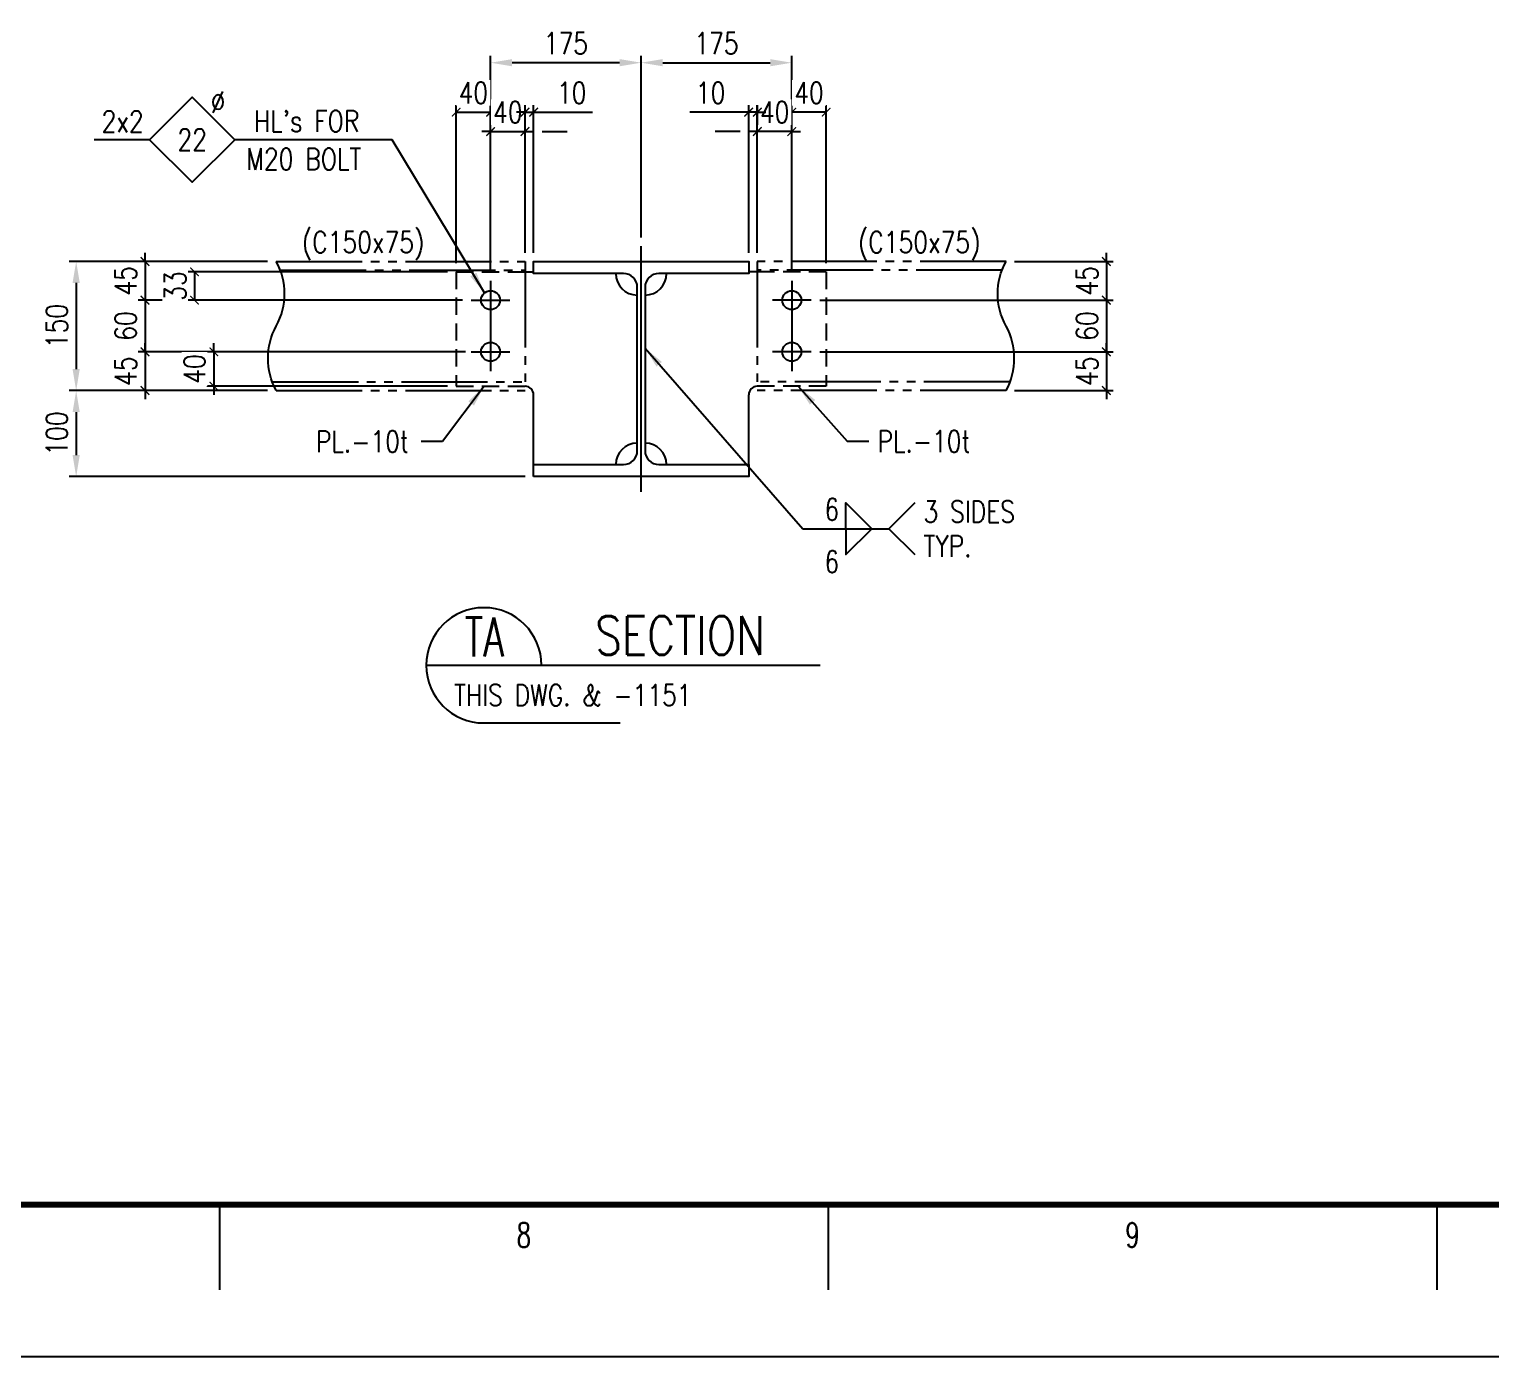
# Model space of a CAD drawing. Header units: millimetres. Extents: x 0 to 134087, y -49114 to 20834.
# Drawn here: x 79977 to 85921, y 14 to 5414 of the extents above; entities that cross this region are included whole.
import ezdxf
from ezdxf.enums import TextEntityAlignment as Align

# ---------------------------------------------------------------- set-up
doc = ezdxf.new("R2010")
doc.units = ezdxf.units.MM
doc.header["$LTSCALE"] = 35
for name, pattern in [('JNK-CENTER', [34, 30, -1.5, 1, -1.5]), ('JNK-HIDDEN', [3, 2, -1]), ('JNK-PHANTOM', [15, 10, -1, 1, -1, 1, -1])]:
    doc.linetypes.add(name, pattern=pattern)
for name, color, linetype in [('CEN-R', 1, 'JNK-CENTER'), ('CON-C', 4, 'Continuous'), ('CON-G', 3, 'Continuous'), ('CON-W', 7, 'Continuous'), ('CON-Y', 2, 'Continuous'), ('Dim-W', 7, 'Continuous'), ('HID-Y', 2, 'JNK-HIDDEN'), ('PHA-M', 6, 'JNK-PHANTOM'), ('STL-OBJT', 7, 'Continuous'), ('TXT-Y', 2, 'Continuous')]:
    doc.layers.add(name, color=color, linetype=linetype)
doc.styles.add('ROMANS', font='ROMANS.shx', dxfattribs={"width": 0.8})
doc.styles.add('SIMPLEX', font='simplex.shx', dxfattribs={"width": 0.8})
doc.dimstyles.new('DIM35x3.5', dxfattribs={"dimscale": 35, "dimtxt": 2.5, "dimasz": 2.5, "dimexe": 0.8, "dimexo": 1, "dimgap": 1, "dimtad": 1, "dimdec": 0, "dimlfac": 0.285714, "dimdsep": 46, "dimtxsty": 'SIMPLEX', "dimcen": 0, "dimclrd": 7, "dimclre": 7, "dimclrt": 2, "dimadec": 1, "dimazin": 2, "dimtfac": 1, "dimtdec": 0, "dimtix": 1, "dimtmove": 0, "dimatfit": 2, "dimfxl": 1, "dimtfill": 1, "dimarcsym": 1})

# ---------------------------------------------------------------- blocks, each defined once
blk = doc.blocks.new('TITLE')
at = {"color": 7}
for p, q in [((523.41, 17.68), (523.41, 7.78)), ((594.15, 17.68), (594.15, 7.78)), ((664.88, 17.68), (664.88, 7.78)), ((841, 0), (0, 0))]:
    blk.add_line(p, q, dxfattribs=at)
at = {"color": 7, "const_width": 0.707}
blk.add_lwpolyline([(28.29, 17.68), (823.67, 17.68)], dxfattribs=at)
at = {"color": 7, "style": 'ROMANS', "width": 0.7}
for s, p in [('8', (558.78, 14.15)), ('9', (629.51, 14.15))]:
    blk.add_text(s, height=2.83, dxfattribs=at).set_placement(p, align=Align.MIDDLE)
blk = doc.blocks.new('SECTITLE')
at = {"layer": 'CON-G'}
for p, q in [((-1.7, 0), (44.1, 0)), ((5, -6.7), (20.86, -6.7))]:
    blk.add_line(p, q, dxfattribs=at)
blk.add_arc((5, 0), 6.7, 0, 270, dxfattribs=at)
at = {"layer": 'CON-C', "style": 'SIMPLEX', "width": 0.8}
for tag, p in [('A', (5.06, 1.04)), ('ELEVATION', (27.83, 1.22))]:
    blk.add_attdef(tag, text='', height=4.5, dxfattribs=at).set_placement(p, align=Align.CENTER)
at = {"layer": 'CON-Y', "style": 'SIMPLEX', "width": 0.8}
blk.add_attdef('SCALE', text='', height=2.5, dxfattribs=at).set_placement((44.9, -3.72), align=Align.RIGHT)
blk.add_attdef('H0000-0000', (1.54, -4.72), '', height=2.5, dxfattribs=at)
blk = doc.blocks.new('*D734')
at = {"layer": 'DEFPOINTS', "color": 0, "transparency": 16777216}
for p in [(81853.2, 5277.5), (82465.7, 4531.5), (81853.2, 4390.4)]:
    blk.add_point(p, dxfattribs=at)
at = {"layer": 'STL-OBJT', "color": 7, "linetype": 'ByBlock', "lineweight": -2, "transparency": 16777216}
for p, q in [((81853.2, 4425.4), (81853.2, 5305.5)), ((82465.7, 4566.5), (82465.7, 5305.5)), ((82378.2, 5277.5), (81940.7, 5277.5))]:
    blk.add_line(p, q, dxfattribs=at)
at = {"layer": 'STL-OBJT', "color": 7, "transparency": 16777216}
for points in [[(81940.7, 5292.1), (81940.7, 5262.9), (81853.2, 5277.5)], [(82378.2, 5292.1), (82378.2, 5262.9), (82465.7, 5277.5)]]:
    blk.add_solid(points, dxfattribs=at)
at = {"layer": 'STL-OBJT', "color": 2, "transparency": 16777216, "insert": (82159.5, 5356.3), "char_height": 87.5, "attachment_point": 5, "style": 'SIMPLEX', "bg_fill": 3, "box_fill_scale": 1.1, "bg_fill_color": 256, "bg_fill_true_color": 13158600, "bg_fill_transparency": 0}
blk.add_mtext('175', dxfattribs=at)
blk = doc.blocks.new('_ArchTick')
at = {"color": 0, "linetype": 'ByBlock', "const_width": 0.15}
blk.add_lwpolyline([(-0.5, -0.5), (0.5, 0.5)], dxfattribs=at)
blk = doc.blocks.new('*D735')
at = {"layer": 'DEFPOINTS', "color": 0, "transparency": 16777216}
for p in [(81713.2, 4427), (81853.2, 4390.4)]:
    blk.add_point(p, dxfattribs=at)
at = {"layer": 'STL-OBJT', "color": 7, "linetype": 'ByBlock', "lineweight": -2, "transparency": 16777216}
for p, q in [((81713.2, 4462), (81713.2, 5104.3)), ((81713.2, 5076.3), (81853.2, 5076.3)), ((81853.2, 4425.4), (81853.2, 5104.3))]:
    blk.add_line(p, q, dxfattribs=at)
at = {"layer": 'STL-OBJT', "color": 7, "lineweight": -2, "transparency": 16777216, "xscale": 35, "yscale": 35, "zscale": 35, "rotation": 180}
blk.add_blockref('_ArchTick', (81713.2, 5076.3), dxfattribs=at)
at = {"layer": 'STL-OBJT', "color": 7, "lineweight": -2, "transparency": 16777216, "xscale": 35, "yscale": 35, "zscale": 35}
blk.add_blockref('_ArchTick', (81853.2, 5076.3), dxfattribs=at)
at = {"layer": 'STL-OBJT', "color": 2, "transparency": 16777216, "insert": (81783.2, 5155), "char_height": 87.5, "attachment_point": 5, "style": 'SIMPLEX', "bg_fill": 3, "box_fill_scale": 1.1, "bg_fill_color": 256, "bg_fill_true_color": 13158600, "bg_fill_transparency": 0}
blk.add_mtext('40', dxfattribs=at)
at = {"layer": 'DEFPOINTS', "color": 0, "transparency": 16777216}
blk.add_point((81853.2, 5076.3), dxfattribs=at)
blk = doc.blocks.new('*D736')
at = {"layer": 'DEFPOINTS', "color": 0, "transparency": 16777216}
for p in [(81993.2, 4469), (81853.2, 4390.4)]:
    blk.add_point(p, dxfattribs=at)
at = {"layer": 'STL-OBJT', "color": 7, "linetype": 'ByBlock', "lineweight": -2, "transparency": 16777216}
for p, q in [((81853.2, 4997.5), (81818.2, 4997.5)), ((81853.2, 4425.4), (81853.2, 5025.5)), ((81853.2, 4997.5), (81993.2, 4997.5)), ((81993.2, 4504), (81993.2, 5025.5)), ((81993.2, 4997.5), (82028.2, 4997.5))]:
    blk.add_line(p, q, dxfattribs=at)
at = {"layer": 'STL-OBJT', "color": 7, "lineweight": -2, "transparency": 16777216, "xscale": 35, "yscale": 35, "zscale": 35}
blk.add_blockref('_ArchTick', (81853.2, 4997.5), dxfattribs=at)
at = {"layer": 'STL-OBJT', "color": 7, "lineweight": -2, "transparency": 16777216, "xscale": 35, "yscale": 35, "zscale": 35, "rotation": 180}
blk.add_blockref('_ArchTick', (81993.2, 4997.5), dxfattribs=at)
at = {"layer": 'STL-OBJT', "color": 2, "transparency": 16777216, "insert": (81923.2, 5076.3), "char_height": 87.5, "attachment_point": 5, "style": 'SIMPLEX', "bg_fill": 3, "box_fill_scale": 1.1, "bg_fill_color": 256, "bg_fill_true_color": 13158600, "bg_fill_transparency": 0}
blk.add_mtext('40', dxfattribs=at)
at = {"layer": 'DEFPOINTS', "color": 0, "transparency": 16777216}
blk.add_point((81993.2, 4997.5), dxfattribs=at)
blk = doc.blocks.new('*D737')
at = {"layer": 'DEFPOINTS', "color": 0, "transparency": 16777216}
for p in [(82028.2, 5076.3), (81993.2, 4469), (82028.2, 4469)]:
    blk.add_point(p, dxfattribs=at)
at = {"layer": 'STL-OBJT', "color": 7, "linetype": 'ByBlock', "lineweight": -2, "transparency": 16777216}
for p, q in [((81993.2, 5076.3), (81958.2, 5076.3)), ((81993.2, 4504), (81993.2, 5104.3)), ((81993.2, 5076.3), (82028.2, 5076.3)), ((82028.2, 4504), (82028.2, 5104.3)), ((82028.2, 5076.3), (82268.2, 5076.3))]:
    blk.add_line(p, q, dxfattribs=at)
at = {"layer": 'STL-OBJT', "color": 7, "lineweight": -2, "transparency": 16777216, "xscale": 35, "yscale": 35, "zscale": 35}
blk.add_blockref('_ArchTick', (81993.2, 5076.3), dxfattribs=at)
at = {"layer": 'STL-OBJT', "color": 7, "lineweight": -2, "transparency": 16777216, "xscale": 35, "yscale": 35, "zscale": 35, "rotation": 180}
blk.add_blockref('_ArchTick', (82028.2, 5076.3), dxfattribs=at)
at = {"layer": 'STL-OBJT', "color": 2, "transparency": 16777216, "insert": (82183.2, 5155), "char_height": 87.5, "attachment_point": 5, "style": 'SIMPLEX', "bg_fill": 3, "box_fill_scale": 1.1, "bg_fill_color": 256, "bg_fill_true_color": 13158600, "bg_fill_transparency": 0}
blk.add_mtext('10', dxfattribs=at)
blk = doc.blocks.new('*D738')
at = {"layer": 'DEFPOINTS', "color": 0, "transparency": 16777216}
for p in [(83078.2, 5277.5), (82465.7, 4531.5), (83078.2, 4395.7)]:
    blk.add_point(p, dxfattribs=at)
at = {"layer": 'STL-OBJT', "color": 7, "linetype": 'ByBlock', "lineweight": -2, "transparency": 16777216}
for p, q in [((82465.7, 4566.5), (82465.7, 5305.5)), ((83078.2, 4430.7), (83078.2, 5305.5)), ((82553.2, 5277.5), (82990.7, 5277.5))]:
    blk.add_line(p, q, dxfattribs=at)
at = {"layer": 'STL-OBJT', "color": 7, "transparency": 16777216}
for points in [[(82553.2, 5292.1), (82553.2, 5262.9), (82465.7, 5277.5)], [(82990.7, 5292.1), (82990.7, 5262.9), (83078.2, 5277.5)]]:
    blk.add_solid(points, dxfattribs=at)
at = {"layer": 'STL-OBJT', "color": 2, "transparency": 16777216, "insert": (82772, 5356.3), "char_height": 87.5, "attachment_point": 5, "style": 'SIMPLEX', "bg_fill": 3, "box_fill_scale": 1.1, "bg_fill_color": 256, "bg_fill_true_color": 13158600, "bg_fill_transparency": 0}
blk.add_mtext('175', dxfattribs=at)
blk = doc.blocks.new('*D739')
at = {"layer": 'DEFPOINTS', "color": 0, "transparency": 16777216}
for p in [(80981.5, 4469), (81774.3, 4311.5)]:
    blk.add_point(p, dxfattribs=at)
at = {"layer": 'STL-OBJT', "color": 7, "linetype": 'ByBlock', "lineweight": -2, "transparency": 16777216}
for p, q in [((80946.5, 4469), (80419.6, 4469)), ((80447.6, 4469), (80447.6, 4504)), ((80447.6, 4469), (80447.6, 4311.5)), ((81739.3, 4311.5), (80419.6, 4311.5)), ((80447.6, 4311.5), (80447.6, 4276.5))]:
    blk.add_line(p, q, dxfattribs=at)
at = {"layer": 'STL-OBJT', "color": 7, "lineweight": -2, "transparency": 16777216, "xscale": 35, "yscale": 35, "zscale": 35}
for p, rotation in [((80447.6, 4469), 270), ((80447.6, 4311.5), 90)]:
    blk.add_blockref('_ArchTick', p, dxfattribs=dict(at, rotation=rotation))
at = {"layer": 'STL-OBJT', "color": 2, "transparency": 16777216, "insert": (80368.8, 4390.3), "char_height": 87.5, "attachment_point": 5, "rotation": 90, "style": 'SIMPLEX', "bg_fill": 3, "box_fill_scale": 1.1, "bg_fill_color": 256, "bg_fill_true_color": 13158600, "bg_fill_transparency": 0}
blk.add_mtext('45', dxfattribs=at)
at = {"layer": 'DEFPOINTS', "color": 0, "transparency": 16777216}
blk.add_point((80447.6, 4311.5), dxfattribs=at)
blk = doc.blocks.new('*D740')
at = {"layer": 'DEFPOINTS', "color": 0, "transparency": 16777216}
for p in [(81774.3, 4311.5), (80447.6, 4101.5), (81774.3, 4101.5)]:
    blk.add_point(p, dxfattribs=at)
at = {"layer": 'STL-OBJT', "color": 7, "linetype": 'ByBlock', "lineweight": -2, "transparency": 16777216}
for p, q in [((81739.3, 4311.5), (80419.6, 4311.5)), ((80447.6, 4311.5), (80447.6, 4101.5)), ((81739.3, 4101.5), (80419.6, 4101.5))]:
    blk.add_line(p, q, dxfattribs=at)
at = {"layer": 'STL-OBJT', "color": 7, "lineweight": -2, "transparency": 16777216, "xscale": 35, "yscale": 35, "zscale": 35}
for p, rotation in [((80447.6, 4311.5), 90), ((80447.6, 4101.5), 270)]:
    blk.add_blockref('_ArchTick', p, dxfattribs=dict(at, rotation=rotation))
at = {"layer": 'STL-OBJT', "color": 2, "transparency": 16777216, "insert": (80368.8, 4206.5), "char_height": 87.5, "attachment_point": 5, "rotation": 90, "style": 'SIMPLEX', "bg_fill": 3, "box_fill_scale": 1.1, "bg_fill_color": 256, "bg_fill_true_color": 13158600, "bg_fill_transparency": 0}
blk.add_mtext('60', dxfattribs=at)
blk = doc.blocks.new('*D741')
at = {"layer": 'DEFPOINTS', "color": 0, "transparency": 16777216}
for p in [(81774.3, 4101.5), (80981.5, 3944)]:
    blk.add_point(p, dxfattribs=at)
at = {"layer": 'STL-OBJT', "color": 7, "linetype": 'ByBlock', "lineweight": -2, "transparency": 16777216}
for p, q in [((80447.6, 4101.5), (80447.6, 4136.5)), ((81739.3, 4101.5), (80419.6, 4101.5)), ((80447.6, 4101.5), (80447.6, 3944)), ((80946.5, 3944), (80419.6, 3944)), ((80447.6, 3944), (80447.6, 3909))]:
    blk.add_line(p, q, dxfattribs=at)
at = {"layer": 'STL-OBJT', "color": 7, "lineweight": -2, "transparency": 16777216, "xscale": 35, "yscale": 35, "zscale": 35}
for p, rotation in [((80447.6, 4101.5), 270), ((80447.6, 3944), 90)]:
    blk.add_blockref('_ArchTick', p, dxfattribs=dict(at, rotation=rotation))
at = {"layer": 'STL-OBJT', "color": 2, "transparency": 16777216, "insert": (80368.8, 4022.8), "char_height": 87.5, "attachment_point": 5, "rotation": 90, "style": 'SIMPLEX', "bg_fill": 3, "box_fill_scale": 1.1, "bg_fill_color": 256, "bg_fill_true_color": 13158600, "bg_fill_transparency": 0}
blk.add_mtext('45', dxfattribs=at)
at = {"layer": 'DEFPOINTS', "color": 0, "transparency": 16777216}
blk.add_point((80447.6, 3944), dxfattribs=at)
blk = doc.blocks.new('*D742')
at = {"layer": 'DEFPOINTS', "color": 0, "transparency": 16777216}
for p in [(80981.5, 4469), (80167.6, 3944), (80981.5, 3944)]:
    blk.add_point(p, dxfattribs=at)
at = {"layer": 'STL-OBJT', "color": 7, "linetype": 'ByBlock', "lineweight": -2, "transparency": 16777216}
for p, q in [((80946.5, 4469), (80139.6, 4469)), ((80167.6, 4381.5), (80167.6, 4031.5)), ((80946.5, 3944), (80139.6, 3944))]:
    blk.add_line(p, q, dxfattribs=at)
at = {"layer": 'STL-OBJT', "color": 7, "transparency": 16777216}
for points in [[(80153, 4381.5), (80182.2, 4381.5), (80167.6, 4469)], [(80153, 4031.5), (80182.2, 4031.5), (80167.6, 3944)]]:
    blk.add_solid(points, dxfattribs=at)
at = {"layer": 'STL-OBJT', "color": 2, "transparency": 16777216, "insert": (80088.8, 4206.5), "char_height": 87.5, "attachment_point": 5, "rotation": 90, "style": 'SIMPLEX', "bg_fill": 3, "box_fill_scale": 1.1, "bg_fill_color": 256, "bg_fill_true_color": 13158600, "bg_fill_transparency": 0}
blk.add_mtext('150', dxfattribs=at)
blk = doc.blocks.new('*D743')
at = {"layer": 'DEFPOINTS', "color": 0, "transparency": 16777216}
for p in [(80981.5, 3944), (80167.6, 3594), (82028.2, 3594)]:
    blk.add_point(p, dxfattribs=at)
at = {"layer": 'STL-OBJT', "color": 7, "linetype": 'ByBlock', "lineweight": -2, "transparency": 16777216}
for p, q in [((80946.5, 3944), (80139.6, 3944)), ((80167.6, 3856.5), (80167.6, 3681.5)), ((81993.2, 3594), (80139.6, 3594))]:
    blk.add_line(p, q, dxfattribs=at)
at = {"layer": 'STL-OBJT', "color": 7, "transparency": 16777216}
for points in [[(80153, 3856.5), (80182.2, 3856.5), (80167.6, 3944)], [(80153, 3681.5), (80182.2, 3681.5), (80167.6, 3594)]]:
    blk.add_solid(points, dxfattribs=at)
at = {"layer": 'STL-OBJT', "color": 2, "transparency": 16777216, "insert": (80088.8, 3769), "char_height": 87.5, "attachment_point": 5, "rotation": 90, "style": 'SIMPLEX', "bg_fill": 3, "box_fill_scale": 1.1, "bg_fill_color": 256, "bg_fill_true_color": 13158600, "bg_fill_transparency": 0}
blk.add_mtext('100', dxfattribs=at)
blk = doc.blocks.new('*D744')
at = {"layer": 'DEFPOINTS', "color": 0, "transparency": 16777216}
for p in [(81713.2, 4427), (81774.3, 4311.5)]:
    blk.add_point(p, dxfattribs=at)
at = {"layer": 'STL-OBJT', "color": 7, "linetype": 'ByBlock', "lineweight": -2, "transparency": 16777216}
for p, q in [((81678.2, 4427), (80620.8, 4427)), ((80648.8, 4427), (80648.8, 4311.5)), ((81739.3, 4311.5), (80620.8, 4311.5))]:
    blk.add_line(p, q, dxfattribs=at)
at = {"layer": 'STL-OBJT', "color": 7, "lineweight": -2, "transparency": 16777216, "xscale": 35, "yscale": 35, "zscale": 35}
for p, rotation in [((80648.8, 4427), 90), ((80648.8, 4311.5), 270)]:
    blk.add_blockref('_ArchTick', p, dxfattribs=dict(at, rotation=rotation))
at = {"layer": 'STL-OBJT', "color": 2, "transparency": 16777216, "insert": (80570.1, 4369.3), "char_height": 87.5, "attachment_point": 5, "rotation": 90, "style": 'SIMPLEX', "bg_fill": 3, "box_fill_scale": 1.1, "bg_fill_color": 256, "bg_fill_true_color": 13158600, "bg_fill_transparency": 0}
blk.add_mtext('33', dxfattribs=at)
at = {"layer": 'DEFPOINTS', "color": 0, "transparency": 16777216}
blk.add_point((80648.8, 4311.5), dxfattribs=at)
blk = doc.blocks.new('*D745')
at = {"layer": 'DEFPOINTS', "color": 0, "transparency": 16777216}
for p in [(81785.8, 4101.5), (81713.2, 3961.5)]:
    blk.add_point(p, dxfattribs=at)
at = {"layer": 'STL-OBJT', "color": 7, "linetype": 'ByBlock', "lineweight": -2, "transparency": 16777216}
for p, q in [((80727.6, 4101.5), (80727.6, 4136.5)), ((81750.8, 4101.5), (80699.6, 4101.5)), ((80727.6, 4101.5), (80727.6, 3961.5)), ((81678.2, 3961.5), (80699.6, 3961.5)), ((80727.6, 3961.5), (80727.6, 3926.5))]:
    blk.add_line(p, q, dxfattribs=at)
at = {"layer": 'STL-OBJT', "color": 7, "lineweight": -2, "transparency": 16777216, "xscale": 35, "yscale": 35, "zscale": 35}
for p, rotation in [((80727.6, 4101.5), 270), ((80727.6, 3961.5), 90)]:
    blk.add_blockref('_ArchTick', p, dxfattribs=dict(at, rotation=rotation))
at = {"layer": 'STL-OBJT', "color": 2, "transparency": 16777216, "insert": (80648.8, 4031.5), "char_height": 87.5, "attachment_point": 5, "rotation": 90, "style": 'SIMPLEX', "bg_fill": 3, "box_fill_scale": 1.1, "bg_fill_color": 256, "bg_fill_true_color": 13158600, "bg_fill_transparency": 0}
blk.add_mtext('40', dxfattribs=at)
at = {"layer": 'DEFPOINTS', "color": 0, "transparency": 16777216}
blk.add_point((80727.6, 3961.5), dxfattribs=at)
blk = doc.blocks.new('*D746')
at = {"layer": 'DEFPOINTS', "color": 0, "transparency": 16777216}
for p in [(83218.2, 4427), (83078.2, 4390.4)]:
    blk.add_point(p, dxfattribs=at)
at = {"layer": 'STL-OBJT', "color": 7, "linetype": 'ByBlock', "lineweight": -2, "transparency": 16777216}
for p, q in [((83078.2, 4425.4), (83078.2, 5104.3)), ((83218.2, 5076.3), (83078.2, 5076.3)), ((83218.2, 4462), (83218.2, 5104.3))]:
    blk.add_line(p, q, dxfattribs=at)
at = {"layer": 'STL-OBJT', "color": 7, "lineweight": -2, "transparency": 16777216, "xscale": 35, "yscale": 35, "zscale": 35, "rotation": 180}
blk.add_blockref('_ArchTick', (83078.2, 5076.3), dxfattribs=at)
at = {"layer": 'STL-OBJT', "color": 7, "lineweight": -2, "transparency": 16777216, "xscale": 35, "yscale": 35, "zscale": 35}
blk.add_blockref('_ArchTick', (83218.2, 5076.3), dxfattribs=at)
at = {"layer": 'STL-OBJT', "color": 2, "transparency": 16777216, "insert": (83148.2, 5155), "char_height": 87.5, "attachment_point": 5, "style": 'SIMPLEX', "bg_fill": 3, "box_fill_scale": 1.1, "bg_fill_color": 256, "bg_fill_true_color": 13158600, "bg_fill_transparency": 0}
blk.add_mtext('40', dxfattribs=at)
at = {"layer": 'DEFPOINTS', "color": 0, "transparency": 16777216}
blk.add_point((83078.2, 5076.3), dxfattribs=at)
blk = doc.blocks.new('*D747')
at = {"layer": 'DEFPOINTS', "color": 0, "transparency": 16777216}
for p in [(82938.2, 4469), (83078.2, 4390.4)]:
    blk.add_point(p, dxfattribs=at)
at = {"layer": 'STL-OBJT', "color": 7, "linetype": 'ByBlock', "lineweight": -2, "transparency": 16777216}
for p, q in [((82938.2, 4997.5), (82903.2, 4997.5)), ((82938.2, 4504), (82938.2, 5025.5)), ((83078.2, 4997.5), (82938.2, 4997.5)), ((83078.2, 4425.4), (83078.2, 5025.5)), ((83078.2, 4997.5), (83113.2, 4997.5))]:
    blk.add_line(p, q, dxfattribs=at)
at = {"layer": 'STL-OBJT', "color": 7, "lineweight": -2, "transparency": 16777216, "xscale": 35, "yscale": 35, "zscale": 35}
blk.add_blockref('_ArchTick', (82938.2, 4997.5), dxfattribs=at)
at = {"layer": 'STL-OBJT', "color": 7, "lineweight": -2, "transparency": 16777216, "xscale": 35, "yscale": 35, "zscale": 35, "rotation": 180}
blk.add_blockref('_ArchTick', (83078.2, 4997.5), dxfattribs=at)
at = {"layer": 'STL-OBJT', "color": 2, "transparency": 16777216, "insert": (83008.2, 5076.3), "char_height": 87.5, "attachment_point": 5, "style": 'SIMPLEX', "bg_fill": 3, "box_fill_scale": 1.1, "bg_fill_color": 256, "bg_fill_true_color": 13158600, "bg_fill_transparency": 0}
blk.add_mtext('40', dxfattribs=at)
at = {"layer": 'DEFPOINTS', "color": 0, "transparency": 16777216}
blk.add_point((82938.2, 4997.5), dxfattribs=at)
blk = doc.blocks.new('*D748')
at = {"layer": 'DEFPOINTS', "color": 0, "transparency": 16777216}
for p in [(82903.2, 5076.3), (82903.2, 4469), (82938.2, 4469)]:
    blk.add_point(p, dxfattribs=at)
at = {"layer": 'STL-OBJT', "color": 7, "linetype": 'ByBlock', "lineweight": -2, "transparency": 16777216}
for p, q in [((82903.2, 5076.3), (82663.2, 5076.3)), ((82903.2, 4504), (82903.2, 5104.3)), ((82938.2, 5076.3), (82903.2, 5076.3)), ((82938.2, 4504), (82938.2, 5104.3)), ((82938.2, 5076.3), (82973.2, 5076.3))]:
    blk.add_line(p, q, dxfattribs=at)
at = {"layer": 'STL-OBJT', "color": 7, "lineweight": -2, "transparency": 16777216, "xscale": 35, "yscale": 35, "zscale": 35}
blk.add_blockref('_ArchTick', (82903.2, 5076.3), dxfattribs=at)
at = {"layer": 'STL-OBJT', "color": 7, "lineweight": -2, "transparency": 16777216, "xscale": 35, "yscale": 35, "zscale": 35, "rotation": 180}
blk.add_blockref('_ArchTick', (82938.2, 5076.3), dxfattribs=at)
at = {"layer": 'STL-OBJT', "color": 2, "transparency": 16777216, "insert": (82748.2, 5155), "char_height": 87.5, "attachment_point": 5, "style": 'SIMPLEX', "bg_fill": 3, "box_fill_scale": 1.1, "bg_fill_color": 256, "bg_fill_true_color": 13158600, "bg_fill_transparency": 0}
blk.add_mtext('10', dxfattribs=at)
blk = doc.blocks.new('*D749')
at = {"layer": 'DEFPOINTS', "color": 0, "transparency": 16777216}
for p in [(83949.9, 4469), (83157.1, 4311.5)]:
    blk.add_point(p, dxfattribs=at)
at = {"layer": 'STL-OBJT', "color": 7, "linetype": 'ByBlock', "lineweight": -2, "transparency": 16777216}
for p, q in [((83984.9, 4469), (84385.9, 4469)), ((84357.9, 4469), (84357.9, 4504)), ((84357.9, 4469), (84357.9, 4311.5)), ((83192.1, 4311.5), (84385.9, 4311.5)), ((84357.9, 4311.5), (84357.9, 4276.5))]:
    blk.add_line(p, q, dxfattribs=at)
at = {"layer": 'STL-OBJT', "color": 7, "lineweight": -2, "transparency": 16777216, "xscale": 35, "yscale": 35, "zscale": 35}
for p, rotation in [((84357.9, 4469), 270), ((84357.9, 4311.5), 90)]:
    blk.add_blockref('_ArchTick', p, dxfattribs=dict(at, rotation=rotation))
at = {"layer": 'STL-OBJT', "color": 2, "transparency": 16777216, "insert": (84279.1, 4390.3), "char_height": 87.5, "attachment_point": 5, "rotation": 90, "style": 'SIMPLEX', "bg_fill": 3, "box_fill_scale": 1.1, "bg_fill_color": 256, "bg_fill_true_color": 13158600, "bg_fill_transparency": 0}
blk.add_mtext('45', dxfattribs=at)
at = {"layer": 'DEFPOINTS', "color": 0, "transparency": 16777216}
blk.add_point((84357.9, 4311.5), dxfattribs=at)
blk = doc.blocks.new('*D750')
at = {"layer": 'DEFPOINTS', "color": 0, "transparency": 16777216}
for p in [(83157.1, 4311.5), (83157.1, 4101.5), (84357.9, 4101.5)]:
    blk.add_point(p, dxfattribs=at)
at = {"layer": 'STL-OBJT', "color": 7, "linetype": 'ByBlock', "lineweight": -2, "transparency": 16777216}
for p, q in [((83192.1, 4311.5), (84385.9, 4311.5)), ((84357.9, 4311.5), (84357.9, 4101.5)), ((83192.1, 4101.5), (84385.9, 4101.5))]:
    blk.add_line(p, q, dxfattribs=at)
at = {"layer": 'STL-OBJT', "color": 7, "lineweight": -2, "transparency": 16777216, "xscale": 35, "yscale": 35, "zscale": 35}
for p, rotation in [((84357.9, 4311.5), 90), ((84357.9, 4101.5), 270)]:
    blk.add_blockref('_ArchTick', p, dxfattribs=dict(at, rotation=rotation))
at = {"layer": 'STL-OBJT', "color": 2, "transparency": 16777216, "insert": (84279.1, 4206.5), "char_height": 87.5, "attachment_point": 5, "rotation": 90, "style": 'SIMPLEX', "bg_fill": 3, "box_fill_scale": 1.1, "bg_fill_color": 256, "bg_fill_true_color": 13158600, "bg_fill_transparency": 0}
blk.add_mtext('60', dxfattribs=at)
blk = doc.blocks.new('*D751')
at = {"layer": 'DEFPOINTS', "color": 0, "transparency": 16777216}
for p in [(83157.1, 4101.5), (83949.9, 3944)]:
    blk.add_point(p, dxfattribs=at)
at = {"layer": 'STL-OBJT', "color": 7, "linetype": 'ByBlock', "lineweight": -2, "transparency": 16777216}
for p, q in [((84357.9, 4101.5), (84357.9, 4136.5)), ((83192.1, 4101.5), (84385.9, 4101.5)), ((84357.9, 4101.5), (84357.9, 3944)), ((83984.9, 3944), (84385.9, 3944)), ((84357.9, 3944), (84357.9, 3909))]:
    blk.add_line(p, q, dxfattribs=at)
at = {"layer": 'STL-OBJT', "color": 7, "lineweight": -2, "transparency": 16777216, "xscale": 35, "yscale": 35, "zscale": 35}
for p, rotation in [((84357.9, 4101.5), 270), ((84357.9, 3944), 90)]:
    blk.add_blockref('_ArchTick', p, dxfattribs=dict(at, rotation=rotation))
at = {"layer": 'STL-OBJT', "color": 2, "transparency": 16777216, "insert": (84279.1, 4022.8), "char_height": 87.5, "attachment_point": 5, "rotation": 90, "style": 'SIMPLEX', "bg_fill": 3, "box_fill_scale": 1.1, "bg_fill_color": 256, "bg_fill_true_color": 13158600, "bg_fill_transparency": 0}
blk.add_mtext('45', dxfattribs=at)
at = {"layer": 'DEFPOINTS', "color": 0, "transparency": 16777216}
blk.add_point((84357.9, 3944), dxfattribs=at)
blk = doc.blocks.new('BOLTHOLE')
at = {"layer": 'CON-W'}
blk.add_line((25.7, 0), (9.9, 0), dxfattribs=at)
blk.add_lwpolyline([(0, 0), (4.95, 4.95), (9.9, 0), (4.95, -4.95)], close=True, dxfattribs=at)
at = {"layer": 'CON-Y', "style": 'SIMPLEX', "width": 0.8}
for s, p in [('%%C', (8.81, 3.12)), ("HL's FOR", (24.37, 0.9))]:
    blk.add_text(s, height=2.5, dxfattribs=at).set_placement(p, align=Align.RIGHT)
blk.add_attdef('4', text='', height=2.5, dxfattribs=at).set_placement((-0.69, 0.87), align=Align.RIGHT)
blk.add_attdef('22', text='', height=2.5, dxfattribs=at).set_placement((4.95, 0), align=Align.MIDDLE_CENTER)

msp = doc.modelspace()

# ---------------------------------------------------------------- linework, layer by layer
for points in [[(83298.5848, 3381.9913), (83298.5848, 3486.9913), (83403.5848, 3381.9913)], [(83298.5848, 3381.9913), (83298.5848, 3276.9913), (83403.5848, 3381.9913)]]:
    msp.add_lwpolyline(points)
at = {"layer": 'CEN-R'}
for p, q in [((82465.7059, 3531.5022), (82465.7059, 4531.5185)), ((81853.2059, 4390.427), (81853.2059, 4022.5937)), ((81774.2892, 4311.5104), (81932.1225, 4311.5104)), ((83157.1225, 4311.5104), (82999.2892, 4311.5104)), ((81774.2892, 4101.5104), (81932.1225, 4101.5104)), ((83157.1225, 4101.5104), (82999.2892, 4101.5104))]:
    msp.add_line(p, q, dxfattribs=at)
at = {"layer": 'CON-G'}
for p, q in [((81993.2059, 4427.0104), (82028.2059, 4427.0104)), ((82028.2059, 3636.0104), (82028.2059, 3926.5104)), ((82903.2059, 3636.0104), (82903.2059, 3926.5104))]:
    msp.add_line(p, q, dxfattribs=at)
for centre in [(81853.2059, 4311.5104), (83078.2059, 4311.5104), (81853.2059, 4101.5104), (83078.2059, 4101.5104)]:
    msp.add_circle(centre, 38.5, dxfattribs=at)
for centre, radius, start, end in [((82481.4559, 4420.0104), 87.5, 270, 0), ((81993.2059, 3926.5104), 35, 0, 90), ((82938.2059, 3926.5104), 35, 90, 180), ((82449.9559, 3643.0104), 87.5, 90, 180), ((82481.4559, 3643.0104), 87.5, 0, 90)]:
    msp.add_arc(centre, radius, start, end, dxfattribs=at)
at = {"layer": 'CON-W'}
for p, q in [((80466.3412, 4964.2898), (80241.3412, 4964.2898)), ((83578.5848, 3486.9913), (83473.5848, 3381.9913)), ((83123.5848, 3381.9913), (83473.5848, 3381.9913)), ((83473.5848, 3381.9913), (83578.5848, 3276.9913))]:
    msp.add_line(p, q, dxfattribs=at)
for points in [[(80981.4694, 3944.0104, -0.255089119), (80981.4694, 4206.5104, 0.257928619), (80981.4694, 4469.0104)], [(83949.9424, 3944.0104, 0.255089119), (83949.9424, 4206.5104, -0.257928619), (83949.9424, 4469.0104)]]:
    msp.add_lwpolyline(points, format="xyb", dxfattribs=at)
at = {"layer": 'HID-Y'}
for p, q in [((81713.2059, 4427.0104), (81993.2059, 4427.0104)), ((81713.2059, 4427.0104), (81713.2059, 3961.5104)), ((83218.2059, 4427.0104), (83218.2059, 3961.5104)), ((81713.2059, 3961.5104), (81993.2059, 3961.5104)), ((83218.2059, 3961.5104), (82938.2059, 3961.5104))]:
    msp.add_line(p, q, dxfattribs=at)
at = {"layer": 'PHA-M'}
for p, q in [((80981.4694, 4469.0104), (81993.2059, 4469.0104)), ((81993.2059, 4469.0104), (81993.2059, 3944.0104)), ((80997.6791, 4434.0104), (81993.2059, 4434.0104)), ((80965.4503, 3979.0104), (81993.2059, 3979.0104)), ((80981.4694, 3944.0104), (81993.2059, 3944.0104)), ((83965.9614, 3979.0104), (82938.2059, 3979.0104)), ((83949.9424, 3944.0104), (82938.2059, 3944.0104))]:
    msp.add_line(p, q, dxfattribs=at)
at = {"layer": 'STL-OBJT'}
for p, q in [((81453.2307, 4964.2898), (81365.7307, 4964.2898)), ((83304.0532, 3737.6676), (83391.5532, 3737.6676))]:
    msp.add_line(p, q, dxfattribs=at)

# ---------------------------------------------------------------- block references
at = {"linetype": 'ByBlock', "xscale": 34.99999999649994, "yscale": 34.99999999649994, "zscale": 34.99999999649994}
msp.add_blockref('TITLE', (62431.2031, 13.8326), dxfattribs=at)
at = {"xscale": 35, "yscale": 35, "zscale": 35}
msp.add_blockref('BOLTHOLE', (80466.3412, 4964.2898), dxfattribs=at).add_auto_attribs({'4': '2x2', '22': '22'})
at = {"layer": 'Dim-W'}
ref = msp.add_blockref('SECTITLE', (81650.8522, 2826.3337), dxfattribs=dict(at, xscale=35, yscale=35, zscale=35))
ref.add_attrib('H0000-0000', 'THIS DWG. & -1151', (81704.7522, 2661.1337), dxfattribs={"layer": 'CON-Y', "height": 87.5, "style": 'SIMPLEX', "width": 0.8})
ref.add_attrib('A', 'TA', dxfattribs={"layer": 'CON-C', "height": 157.5, "style": 'SIMPLEX', "width": 0.7}).set_placement((81827.9522, 2862.7337), align=Align.CENTER)
ref.add_attrib('ELEVATION', 'SECTION', dxfattribs={"layer": 'CON-C', "height": 157.5, "style": 'SIMPLEX', "width": 0.8}).set_placement((82624.9022, 2869.0337), align=Align.CENTER)

# ---------------------------------------------------------------- texts
at = {"layer": 'CON-W', "color": 2, "style": 'SIMPLEX', "width": 0.8}
for p in [(81334.6545, 4504.0104), (83596.7572, 4504.0104)]:
    msp.add_text('(C150x75)', height=87.5, dxfattribs=at).set_placement(p, align=Align.CENTER)
for p in [(83211.0848, 3416.9913), (83211.0848, 3203.9623)]:
    msp.add_text('6', height=87.5, dxfattribs=at).set_placement(p)
at = {"layer": 'STL-OBJT', "color": 2, "style": 'SIMPLEX', "width": 0.8}
for s, p in [('M20 BOLT', (80859.3675, 4841.7898)), ('PL.-10t', (83426.5532, 3693.9176))]:
    msp.add_text(s, height=87.5, dxfattribs=at).set_placement(p)
at = {"layer": 'TXT-Y', "style": 'SIMPLEX', "width": 0.8}
for s, p in [('3 SIDES', (83613.9571, 3451.2913)), ('TYP.', (83613.9571, 3311.2913))]:
    msp.add_text(s, height=87.5, dxfattribs=at).set_placement(p, align=Align.MIDDLE_LEFT)

# ---------------------------------------------------------------- leaders
at = {"layer": 'STL-OBJT'}
msp.add_leader([(82481.4559, 4116.8563), (83123.5848, 3381.9913)], dimstyle='DIM35x3.5', override={"dimgap": 1, "dimtad": 0}, dxfattribs=at)

# ---------------------------------------------------------------- next in the draw order: dimensions: what is measured, and where the dimension line sits
dim = msp.add_linear_dim(base=(81853.2059, 5277.5233), p1=(82465.7059, 4531.5185), p2=(81853.2059, 4390.427), dimstyle='DIM35x3.5', dxfattribs=at)
dim.commit()
dim.dimension.update_dxf_attribs({"geometry": '*D734', "text_midpoint": (82159.4559, 5356.2733)})

# ---------------------------------------------------------------- next in the draw order: dimensions: what is measured, and where the dimension line sits
dim = msp.add_linear_dim(base=(83078.2059, 5277.5233), p1=(82465.7059, 4531.5185), p2=(83078.2059, 4395.677), angle=180, dimstyle='DIM35x3.5', dxfattribs=at)
dim.commit()
dim.dimension.update_dxf_attribs({"geometry": '*D738', "text_midpoint": (82771.9559, 5356.2733)})
dim = msp.add_linear_dim(base=(81853.2059, 5076.2733), p1=(81713.2059, 4427.0104), p2=(81853.2059, 4390.427), dimstyle='DIM35x3.5', override={"dimasz": 1, "dimblk1": 'ArchTick', "dimblk2": 'ArchTick', "dimsah": 1}, dxfattribs=at)
dim.commit()
dim.dimension.update_dxf_attribs({"geometry": '*D735', "text_midpoint": (81783.2059, 5076.2733), "dimtype": 160})

# ---------------------------------------------------------------- next in the draw order: linework, layer by layer
at = {"layer": 'CEN-R'}
msp.add_line((83078.2059, 4390.427), (83078.2059, 4022.5937), dxfattribs=at)
at = {"layer": 'CON-G'}
msp.add_line((82938.2059, 4427.0104), (82903.2059, 4427.0104), dxfattribs=at)
msp.add_arc((82449.9559, 4420.0104), 87.5, 180, 270, dxfattribs=at)
at = {"layer": 'HID-Y'}
msp.add_line((83218.2059, 4427.0104), (82938.2059, 4427.0104), dxfattribs=at)
at = {"layer": 'PHA-M'}
for p, q in [((83949.9424, 4469.0104), (82938.2059, 4469.0104)), ((82938.2059, 4469.0104), (82938.2059, 3944.0104)), ((83933.7327, 4434.0104), (82938.2059, 4434.0104))]:
    msp.add_line(p, q, dxfattribs=at)

# ---------------------------------------------------------------- next in the draw order: dimensions: what is measured, and where the dimension line sits
at = {"layer": 'STL-OBJT'}
dim = msp.add_linear_dim(base=(81993.2059, 4997.5233), p1=(81853.2059, 4390.427), p2=(81993.2059, 4469.0104), dimstyle='DIM35x3.5', override={"dimasz": 1, "dimblk1": 'ArchTick', "dimblk2": 'ArchTick', "dimsah": 1}, dxfattribs=at)
dim.commit()
dim.dimension.update_dxf_attribs({"geometry": '*D736', "text_midpoint": (81923.2059, 5076.2733)})
dim = msp.add_linear_dim(base=(80447.5751, 4311.5104), p1=(80981.4694, 4469.0104), p2=(81774.2892, 4311.5104), angle=90, dimstyle='DIM35x3.5', override={"dimasz": 1, "dimblk1": 'ArchTick', "dimblk2": 'ArchTick', "dimsah": 1}, dxfattribs=at)
dim.commit()
dim.dimension.update_dxf_attribs({"geometry": '*D739', "text_midpoint": (80368.8251, 4390.2604)})

# ---------------------------------------------------------------- next in the draw order: dimensions: what is measured, and where the dimension line sits
dim = msp.add_linear_dim(base=(82028.2059, 5076.2733), p1=(81993.2059, 4469.0104), p2=(82028.2059, 4469.0104), dimstyle='DIM35x3.5', override={"dimasz": 1, "dimblk1": 'ArchTick', "dimblk2": 'ArchTick', "dimsah": 1}, dxfattribs=at)
dim.commit()
dim.dimension.update_dxf_attribs({"geometry": '*D737', "text_midpoint": (82183.2059, 5076.2733), "dimtype": 160})
dim = msp.add_linear_dim(base=(83078.2059, 5076.2733), p1=(83218.2059, 4427.0104), p2=(83078.2059, 4390.427), angle=180, dimstyle='DIM35x3.5', override={"dimasz": 1, "dimblk1": 'ArchTick', "dimblk2": 'ArchTick', "dimsah": 1}, dxfattribs=at)
dim.commit()
dim.dimension.update_dxf_attribs({"geometry": '*D746', "text_midpoint": (83148.2059, 5076.2733), "dimtype": 160})
dim = msp.add_linear_dim(base=(80447.5751, 4101.5104), p1=(81774.2892, 4311.5104), p2=(81774.2892, 4101.5104), angle=90, dimstyle='DIM35x3.5', override={"dimasz": 1, "dimblk1": 'ArchTick', "dimblk2": 'ArchTick', "dimsah": 1}, dxfattribs=at)
dim.commit()
dim.dimension.update_dxf_attribs({"geometry": '*D740', "text_midpoint": (80368.8251, 4206.5104)})

# ---------------------------------------------------------------- next in the draw order: linework, layer by layer
msp.add_line((82063.2059, 4997.5233), (82164.8412, 4997.5233), dxfattribs=at)

# ---------------------------------------------------------------- next in the draw order: dimensions: what is measured, and where the dimension line sits
for base, p1, p2, angle, picture, middle in [((82938.2059, 4997.5233), (83078.2059, 4390.427), (82938.2059, 4469.0104), 180, '*D747', (83008.2059, 5076.2733)), ((84357.8599, 4311.5104), (83949.9424, 4469.0104), (83157.1225, 4311.5104), 90, '*D749', (84279.1099, 4390.2604)), ((80447.5751, 3944.0104), (81774.2892, 4101.5104), (80981.4694, 3944.0104), 90, '*D741', (80368.8251, 4022.7604))]:
    dim = msp.add_linear_dim(base=base, p1=p1, p2=p2, angle=angle, dimstyle='DIM35x3.5', override={"dimasz": 1, "dimblk1": 'ArchTick', "dimblk2": 'ArchTick', "dimsah": 1}, dxfattribs=at)
    dim.commit()
    dim.dimension.update_dxf_attribs({"geometry": picture, "text_midpoint": middle})

# ---------------------------------------------------------------- next in the draw order: dimensions: what is measured, and where the dimension line sits
dim = msp.add_linear_dim(base=(82903.2059, 5076.2733), p1=(82938.2059, 4469.0104), p2=(82903.2059, 4469.0104), angle=180, dimstyle='DIM35x3.5', override={"dimasz": 1, "dimblk1": 'ArchTick', "dimblk2": 'ArchTick', "dimsah": 1}, dxfattribs=at)
dim.commit()
dim.dimension.update_dxf_attribs({"geometry": '*D748', "text_midpoint": (82748.2059, 5076.2733), "dimtype": 160})
dim = msp.add_linear_dim(base=(80167.5751, 3944.0104), p1=(80981.4694, 4469.0104), p2=(80981.4694, 3944.0104), angle=90, dimstyle='DIM35x3.5', dxfattribs=at)
dim.commit()
dim.dimension.update_dxf_attribs({"geometry": '*D742', "text_midpoint": (80088.8251, 4206.5104)})
dim = msp.add_linear_dim(base=(84357.8599, 4101.5104), p1=(83157.1225, 4311.5104), p2=(83157.1225, 4101.5104), angle=90, dimstyle='DIM35x3.5', override={"dimasz": 1, "dimblk1": 'ArchTick', "dimblk2": 'ArchTick', "dimsah": 1}, dxfattribs=at)
dim.commit()
dim.dimension.update_dxf_attribs({"geometry": '*D750', "text_midpoint": (84279.1099, 4206.5104)})

# ---------------------------------------------------------------- next in the draw order: linework, layer by layer
msp.add_line((82868.2059, 4997.5233), (82766.5706, 4997.5233), dxfattribs=at)

# ---------------------------------------------------------------- next in the draw order: dimensions: what is measured, and where the dimension line sits
dim = msp.add_linear_dim(base=(80648.8251, 4311.5104), p1=(81713.2059, 4427.0104), p2=(81774.2892, 4311.5104), angle=90, dimstyle='DIM35x3.5', override={"dimasz": 1, "dimblk1": 'ArchTick', "dimblk2": 'ArchTick', "dimsah": 1}, dxfattribs=at)
dim.commit()
dim.dimension.update_dxf_attribs({"geometry": '*D744', "text_midpoint": (80648.8251, 4369.2604), "dimtype": 160})
dim = msp.add_linear_dim(base=(84357.8599, 3944.0104), p1=(83157.1225, 4101.5104), p2=(83949.9424, 3944.0104), angle=90, dimstyle='DIM35x3.5', override={"dimasz": 1, "dimblk1": 'ArchTick', "dimblk2": 'ArchTick', "dimsah": 1}, dxfattribs=at)
dim.commit()
dim.dimension.update_dxf_attribs({"geometry": '*D751', "text_midpoint": (84279.1099, 4022.7604)})
dim = msp.add_linear_dim(base=(80167.5751, 3594.0104), p1=(80981.4694, 3944.0104), p2=(82028.2059, 3594.0104), angle=90, dimstyle='DIM35x3.5', dxfattribs=at)
dim.commit()
dim.dimension.update_dxf_attribs({"geometry": '*D743', "text_midpoint": (80088.8251, 3769.0104)})

# ---------------------------------------------------------------- next in the draw order: linework, layer by layer
at = {"layer": 'CON-G'}
msp.add_lwpolyline([(82028.2059, 3594.0104), (82028.2059, 3643.0104), (82393.9559, 3643.0104, 0.414213562), (82449.9559, 3699.0104), (82449.9559, 4364.0104, 0.414213562), (82393.9559, 4420.0104), (82028.2059, 4420.0104), (82028.2059, 4469.0104), (82903.2059, 4469.0104), (82903.2059, 4420.0104), (82537.4559, 4420.0104, 0.414213562), (82481.4559, 4364.0104), (82481.4559, 3699.0104, 0.414213562), (82537.4559, 3643.0104), (82903.2059, 3643.0104), (82903.2059, 3594.0104)], format="xyb", close=True, dxfattribs=at)
at = {"layer": 'STL-OBJT'}
msp.add_line((81658.1442, 3736.7996), (81570.6442, 3736.7996), dxfattribs=at)

# ---------------------------------------------------------------- next in the draw order: texts
at = {"layer": 'STL-OBJT', "color": 2, "style": 'SIMPLEX', "width": 0.8}
msp.add_text('PL.-10t', height=87.5, dxfattribs=at).set_placement((81142.3108, 3693.0496))

# ---------------------------------------------------------------- next in the draw order: dimensions: what is measured, and where the dimension line sits
at = {"layer": 'STL-OBJT'}
dim = msp.add_linear_dim(base=(80727.5751, 3961.5104), p1=(81785.8126, 4101.5104), p2=(81713.2059, 3961.5104), angle=90, dimstyle='DIM35x3.5', override={"dimasz": 1, "dimblk1": 'ArchTick', "dimblk2": 'ArchTick', "dimsah": 1}, dxfattribs=at)
dim.commit()
dim.dimension.update_dxf_attribs({"geometry": '*D745', "text_midpoint": (80648.8251, 4031.5104)})

# ---------------------------------------------------------------- next in the draw order: leaders
for points in [[(81828.4561, 4341.001), (81453.2307, 4964.2898)], [(83104.5696, 3961.5104), (83304.0532, 3737.6676)]]:
    msp.add_leader(points, dimstyle='DIM35x3.5', override={"dimgap": 1, "dimtad": 0}, dxfattribs=at)

# ---------------------------------------------------------------- next in the draw order: leaders
msp.add_leader([(81826.8421, 3961.5104), (81658.1442, 3736.7996)], dimstyle='DIM35x3.5', override={"dimgap": 1, "dimtad": 0}, dxfattribs=at)

doc.saveas('drawing.dxf')
